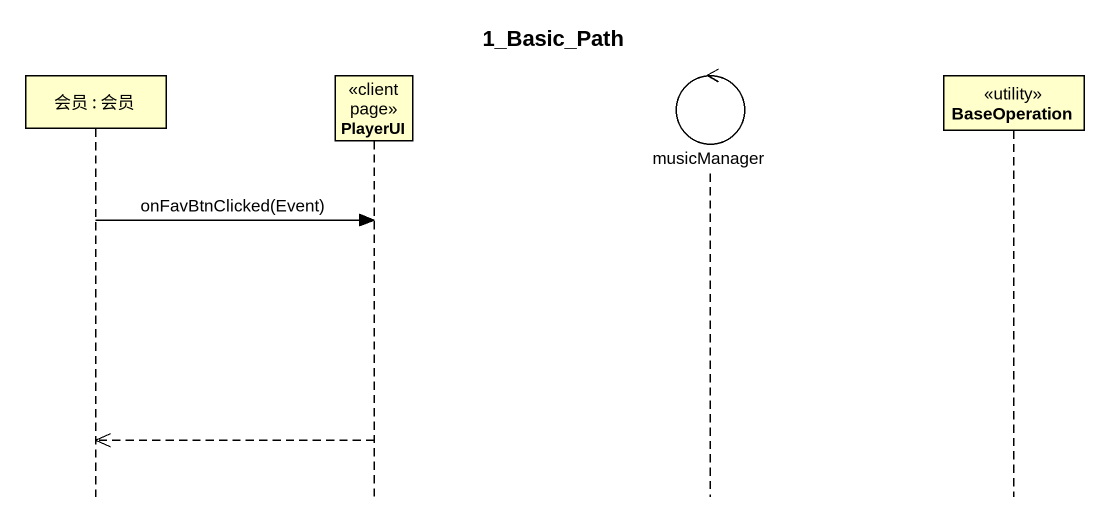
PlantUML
@startuml
title 1_Basic_Path
hide footbox
participant "会员 : 会员" as 会员
participant PlayerUI <<client page>>
control musicManager
participant BaseOperation <<utility>>

会员 -> PlayerUI : onFavBtnClicked(Event)
PlayerUI -->> 会员
@enduml
